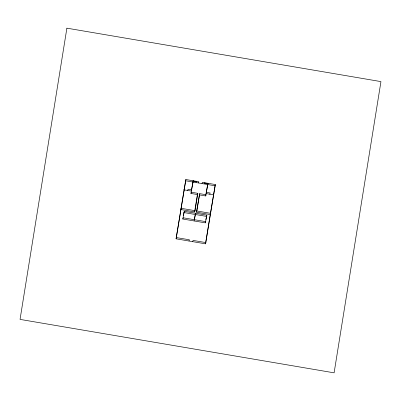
<?xml version="1.0" encoding="UTF-8"?>
<svg xmlns="http://www.w3.org/2000/svg" width="401" height="401" viewBox="0 0 401 401"><rect width="100%" height="100%" fill="white"/><g stroke="black" fill="none" stroke-linecap="round" stroke-linejoin="round"><path stroke-width="0.6" d="M201.994 183.563L202.43 182.345L215.317 184.54L205.543 243.833L176.084 238.821L185.858 179.528L198.746 181.718L198.315 182.936M176.084 238.821L185.858 179.528M182.811 219.026L183.247 217.808L205.803 221.648L205.367 222.866L182.811 219.026L184.29 211.332L206.846 215.167L205.888 219.623M184.29 211.332L183.332 215.788M190.946 193.452L191.377 192.234L197.823 193.332L197.392 194.55L190.946 193.452L193.222 180.781L191.327 191.082L183.964 189.828L184.395 188.61M197.823 193.332L195.036 210.67L181.227 208.325L180.791 209.538L194.6 211.888L197.392 194.55M194.29 219.768L195.578 213.252L194.099 220.946M196.445 212.204L196.876 210.986L210.685 213.337L210.254 214.555L196.445 212.204L199.668 193.648L206.109 194.741L205.678 195.959L199.232 194.866M196.876 210.986L199.668 193.648M205.678 195.959L207.954 183.287L206.059 193.588L213.422 194.841L213.858 193.623M205.367 222.866L206.846 215.167M205.543 243.833L210.254 214.555M210.355 213.939L215.317 184.54M187.643 190.455L188.079 189.237L191.763 189.863M194.846 181.703L194.956 181.397M194.6 211.888L195.036 210.67M205.893 183.583L206.004 183.277M188.971 241.011L189.407 239.793L176.515 237.603M192.655 241.638L193.087 240.42L205.979 242.615M209.743 194.214L210.174 192.996L206.49 192.37M193.112 181.082L196.796 181.708L196.69 182.014L193.006 181.387M207.843 183.588L204.164 182.961L204.054 183.267L207.738 183.894M185.422 180.741L214.886 185.758M183.853 212.545L206.41 216.385M66.892 28.165L20.05 319.397L334.108 372.835L380.95 81.603L66.892 28.165"/></g></svg>
